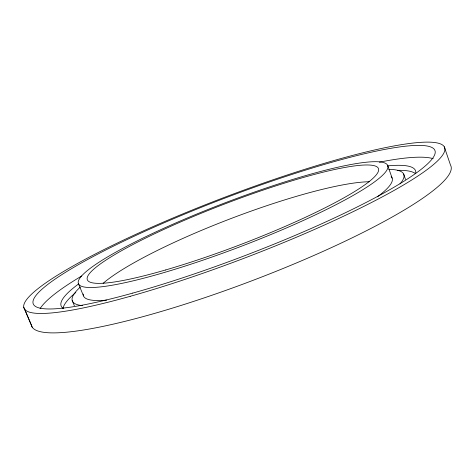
<?xml version="1.0" encoding="UTF-8"?>
<svg xmlns="http://www.w3.org/2000/svg" width="475" height="475" viewBox="0 0 475 475"><rect width="100%" height="100%" fill="white"/><g stroke="black" fill="none" stroke-linecap="round" stroke-linejoin="round"><path stroke-width="0.71" d="M24.67 309.296L32.33 327.37M23.75 307.188L31.291 324.971A224.414 36.367 -20.9 0 0 253.644 280.108A224.414 36.367 -20.9 0 0 450.508 165.092L444.267 146.793M72.206 300.527L74.385 305.781M78.417 283.599L83.481 295.877M387.737 165.585A165.532 23.192 -20.9 0 1 162.664 272.965A165.532 23.192 -20.9 0 1 148.829 235.244A165.532 23.192 -20.9 0 1 387.737 165.585L392.142 178.125M403.661 174.076L405.537 179.449M63.044 308.732A189.477 30.465 -20.9 0 1 75.828 292.475M397.332 170.335A189.477 30.465 -20.9 0 1 415.589 173.708M40.096 308.637A214.546 33.392 -20.9 0 1 81.694 275.999M379.377 162.171A214.546 33.392 -20.9 0 1 433.212 158.697M387.463 165.906A189.656 29.361 -20.9 0 1 415.738 173.215M63.531 308.679A189.656 29.361 -20.9 0 1 78.684 283.884M388.835 169.373A177.395 27.396 -20.9 0 1 399.997 183.908M82.49 305.633A177.395 27.396 -20.9 0 1 80.346 287.066M391.145 176.587A165.181 25.448 -20.9 0 1 377.382 196.828M106.632 300.117A165.181 25.448 -20.9 0 1 83.25 294.049M103.134 283.302A155.325 24.813 -20.9 0 1 231.07 218.518A155.325 24.813 -20.9 0 1 369.324 181.747M132.733 293.099A215.015 30.442 -20.9 0 0 435.225 152.267A215.015 30.442 -20.9 0 0 134.235 236.188A215.015 30.442 -20.9 0 0 132.733 293.099M130.144 296.329A225.114 31.944 -20.9 0 0 444.909 149.007A225.114 31.944 -20.9 0 0 127.846 238.046A225.114 31.944 -20.9 0 0 130.144 296.329M165.306 270.043A155.8 21.791 -20.9 0 0 378.545 168.839A155.8 21.791 -20.9 0 0 154.886 233.617A155.8 21.791 -20.9 0 0 165.306 270.043"/></g></svg>
